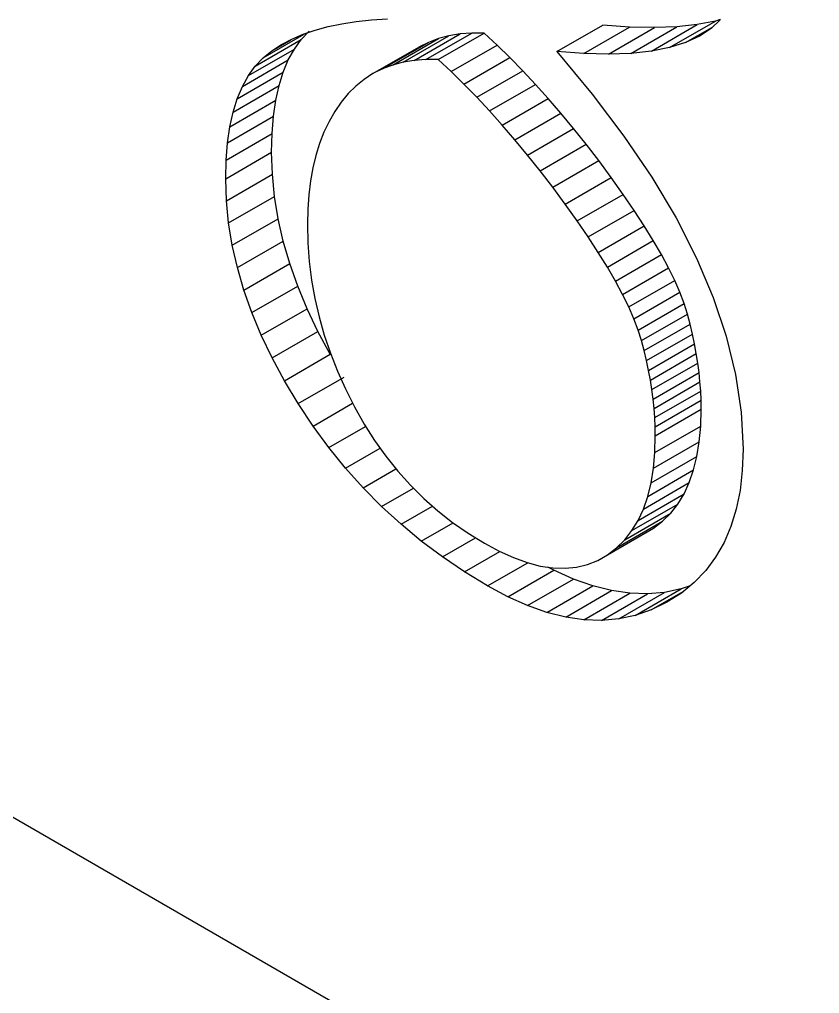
# Model space of a CAD drawing. Header units: millimetres. Extents: x 98 to 524, y -2487 to -1043.
# Drawn here: x 263.491 to 264.722, y -1257.091 to -1255.592 of the extents above; entities that cross this region are included whole.
import ezdxf

# ---------------------------------------------------------------- set-up
doc = ezdxf.new("R2010")
doc.units = ezdxf.units.MM
doc.layers.get('0').update_dxf_attribs({"lineweight": 18})

msp = doc.modelspace()

# ---------------------------------------------------------------- linework, layer by layer
at = {"color": 7, "lineweight": -3, "ltscale": 0.000512597}
msp.add_line((263.9461, -1255.6081), (263.9659, -1255.6026), dxfattribs=at)
at = {"color": 7, "lineweight": -3, "ltscale": 0.000536512}
msp.add_line((263.9659, -1255.6026), (263.9868, -1255.5982), dxfattribs=at)
at = {"color": 7, "lineweight": -3, "ltscale": 0.000562448}
msp.add_line((263.9868, -1255.5982), (264.0091, -1255.5947), dxfattribs=at)
at = {"color": 7, "lineweight": -3, "ltscale": 0.000589946}
msp.add_line((264.0091, -1255.5947), (264.0325, -1255.5923), dxfattribs=at)
at = {"color": 7, "lineweight": -3, "ltscale": 0.000618684}
msp.add_line((264.0325, -1255.5923), (264.0573, -1255.5908), dxfattribs=at)
at = {"color": 7, "lineweight": -3, "ltscale": 0.002041}
for p, q in [((264.3178, -1255.6409), (264.3886, -1255.6001)), ((264.3593, -1255.644), (264.43, -1255.6032)), ((264.3974, -1255.6449), (264.4681, -1255.6041)), ((264.4321, -1255.6437), (264.5028, -1255.6028)), ((264.4635, -1255.6403), (264.5342, -1255.5995)), ((264.4915, -1255.6348), (264.5622, -1255.594)), ((264.0811, -1255.6574), (264.1518, -1255.6166)), ((264.0983, -1255.6546), (264.169, -1255.6137)), ((264.1163, -1255.6532), (264.1871, -1255.6124)), ((264.1353, -1255.6533), (264.206, -1255.6124)), ((263.8537, -1255.6632), (263.9244, -1255.6224)), ((264.0349, -1255.6749), (264.1056, -1255.6341)), ((264.0494, -1255.6676), (264.1201, -1255.6268)), ((264.0648, -1255.6618), (264.1355, -1255.621)), ((264.1552, -1255.6717), (264.2259, -1255.6309)), ((263.8431, -1255.678), (263.9138, -1255.6372)), ((263.8338, -1255.6948), (263.9045, -1255.6539)), ((264.175, -1255.6911), (264.2457, -1255.6502)), ((263.826, -1255.7135), (263.8967, -1255.6727)), ((263.8196, -1255.7342), (263.8903, -1255.6933)), ((264.2144, -1255.7322), (264.2851, -1255.6914)), ((263.8146, -1255.7568), (263.8853, -1255.716)), ((264.234, -1255.754), (264.3047, -1255.7132)), ((264.2535, -1255.7767), (264.3242, -1255.7358)), ((263.8111, -1255.7815), (263.8818, -1255.7406)), ((263.8089, -1255.8081), (263.8796, -1255.7672)), ((264.273, -1255.8002), (264.3437, -1255.7593)), ((264.2923, -1255.8245), (264.3631, -1255.7837)), ((263.8082, -1255.8366), (263.8789, -1255.7958)), ((264.3116, -1255.8497), (264.3824, -1255.8088)), ((263.8093, -1255.8707), (263.88, -1255.8298)), ((264.3309, -1255.8756), (264.4016, -1255.8348)), ((263.8127, -1255.9048), (263.8834, -1255.864)), ((264.3493, -1255.9015), (264.42, -1255.8607)), ((264.3663, -1255.9263), (264.437, -1255.8855)), ((263.8182, -1255.9391), (263.8889, -1255.8983)), ((264.3818, -1255.95), (264.4525, -1255.9092)), ((263.8261, -1255.9735), (263.8968, -1255.9327)), ((264.3957, -1255.9726), (264.4664, -1255.9318)), ((264.4082, -1255.9942), (264.4789, -1255.9534)), ((263.8361, -1256.0081), (263.9068, -1255.9672)), ((264.4192, -1256.0147), (264.4899, -1255.9738)), ((264.4287, -1256.034), (264.4994, -1255.9932)), ((263.8483, -1256.0427), (263.919, -1256.0019)), ((264.4367, -1256.0524), (264.5074, -1256.0115)), ((263.8628, -1256.0776), (263.9335, -1256.0367)), ((264.4432, -1256.0696), (264.5139, -1256.0288)), ((264.4482, -1256.0857), (264.5189, -1256.0449)), ((264.4523, -1256.1012), (264.523, -1256.0604)), ((263.8795, -1256.1125), (263.9502, -1256.0717)), ((264.4559, -1256.1165), (264.5266, -1256.0757)), ((264.4591, -1256.1317), (264.5298, -1256.0908)), ((263.8985, -1256.1476), (263.9692, -1256.1068)), ((264.4619, -1256.1466), (264.5326, -1256.1058)), ((264.4642, -1256.1613), (264.5349, -1256.1205)), ((263.9196, -1256.1829), (263.9903, -1256.1421)), ((264.4661, -1256.1759), (264.5368, -1256.135)), ((264.4676, -1256.1902), (264.5383, -1256.1494)), ((264.4687, -1256.2044), (264.5394, -1256.1636)), ((264.4695, -1256.2322), (264.5403, -1256.1913)), ((264.4688, -1256.2581), (264.5395, -1256.2173)), ((264.4666, -1256.2824), (264.5373, -1256.2416)), ((264.4629, -1256.305), (264.5336, -1256.2641)), ((264.4578, -1256.3259), (264.5285, -1256.285)), ((264.4512, -1256.3451), (264.5219, -1256.3042)), ((264.4431, -1256.3625), (264.5138, -1256.3217)), ((264.4335, -1256.3783), (264.5043, -1256.3375)), ((264.4225, -1256.3924), (264.4932, -1256.3516)), ((264.41, -1256.4048), (264.4807, -1256.364)), ((264.3961, -1256.4155), (264.4668, -1256.3747)), ((264.2425, -1256.4802), (264.3132, -1256.4394)), ((264.273, -1256.4938), (264.3438, -1256.453)), ((264.3027, -1256.5042), (264.3734, -1256.4634)), ((264.3316, -1256.5115), (264.4023, -1256.4707)), ((264.4132, -1256.5143), (264.4839, -1256.4735)), ((264.4387, -1256.509), (264.5094, -1256.4681)), ((264.3596, -1256.5156), (264.4303, -1256.4748)), ((264.3868, -1256.5165), (264.4575, -1256.4757))]:
    msp.add_line(p, q, dxfattribs=at)
at = {"color": 7, "lineweight": -3, "ltscale": 0.001039}
for p, q in [((264.43, -1255.6032), (264.3886, -1255.6001)), ((264.3593, -1255.644), (264.3178, -1255.6409))]:
    msp.add_line(p, q, dxfattribs=at)
at = {"color": 7, "lineweight": -3, "ltscale": 0.000952805}
msp.add_line((264.4681, -1255.6041), (264.43, -1255.6032), dxfattribs=at)
at = {"color": 7, "lineweight": -3, "ltscale": 0.000868394}
for p, q in [((264.5028, -1255.6028), (264.4681, -1255.6041)), ((264.4321, -1255.6437), (264.3974, -1255.6449))]:
    msp.add_line(p, q, dxfattribs=at)
at = {"color": 7, "lineweight": -3, "ltscale": 0.00078882}
msp.add_line((264.5342, -1255.5995), (264.5028, -1255.6028), dxfattribs=at)
at = {"color": 7, "lineweight": -3, "ltscale": 0.0012}
msp.add_line((264.5161, -1255.6271), (264.5577, -1255.6032), dxfattribs=at)
at = {"color": 7, "lineweight": -3, "ltscale": 0.000712966}
msp.add_line((264.5622, -1255.594), (264.5342, -1255.5995), dxfattribs=at)
at = {"color": 7, "lineweight": -3, "ltscale": 0.000505301}
msp.add_line((264.5698, -1255.5914), (264.5553, -1255.6055), dxfattribs=at)
at = {"color": 7, "lineweight": -3, "ltscale": 0.000192566}
msp.add_line((264.5695, -1255.5917), (264.5622, -1255.594), dxfattribs=at)
at = {"color": 7, "lineweight": -3, "ltscale": 0.001823}
msp.add_line((263.8658, -1255.6504), (263.929, -1255.614), dxfattribs=at)
at = {"color": 7, "lineweight": -3, "ltscale": 0.00047034}
msp.add_line((263.9102, -1255.6218), (263.9275, -1255.6144), dxfattribs=at)
at = {"color": 7, "lineweight": -3, "ltscale": 0.000440128}
msp.add_line((263.9244, -1255.6224), (263.9365, -1255.6096), dxfattribs=at)
at = {"color": 7, "lineweight": -3, "ltscale": 0.000490272}
msp.add_line((263.9275, -1255.6144), (263.9461, -1255.6081), dxfattribs=at)
at = {"color": 7, "lineweight": -3, "ltscale": 0.000421298}
for p, q in [((264.1518, -1255.6166), (264.1355, -1255.621)), ((264.0811, -1255.6574), (264.0648, -1255.6618))]:
    msp.add_line(p, q, dxfattribs=at)
at = {"color": 7, "lineweight": -3, "ltscale": 0.000435544}
msp.add_line((264.169, -1255.6137), (264.1518, -1255.6166), dxfattribs=at)
at = {"color": 7, "lineweight": -3, "ltscale": 0.000453753}
msp.add_line((264.1871, -1255.6124), (264.169, -1255.6137), dxfattribs=at)
at = {"color": 7, "lineweight": -3, "ltscale": 0.000474552}
msp.add_line((264.206, -1255.6124), (264.1871, -1255.6124), dxfattribs=at)
at = {"color": 7, "lineweight": -3, "ltscale": 0.00067856}
msp.add_line((264.2259, -1255.6309), (264.206, -1255.6124), dxfattribs=at)
at = {"color": 7, "lineweight": -3, "ltscale": 0.000585135}
msp.add_line((264.5374, -1255.6174), (264.5161, -1255.6271), dxfattribs=at)
at = {"color": 7, "lineweight": -3, "ltscale": 0.000537044}
msp.add_line((264.5553, -1255.6055), (264.5374, -1255.6174), dxfattribs=at)
at = {"color": 7, "lineweight": -3, "ltscale": 0.000836925}
msp.add_line((263.8793, -1255.6396), (263.9083, -1255.6228), dxfattribs=at)
at = {"color": 7, "lineweight": -3, "ltscale": 0.000438367}
msp.add_line((263.8793, -1255.6396), (263.8942, -1255.6302), dxfattribs=at)
at = {"color": 7, "lineweight": -3, "ltscale": 0.00045318}
msp.add_line((263.8942, -1255.6302), (263.9102, -1255.6218), dxfattribs=at)
at = {"color": 7, "lineweight": -3, "ltscale": 0.000455782}
for p, q in [((263.9138, -1255.6372), (263.9244, -1255.6224)), ((263.8431, -1255.678), (263.8537, -1255.6632))]:
    msp.add_line(p, q, dxfattribs=at)
at = {"color": 7, "lineweight": -3, "ltscale": 0.000405856}
for p, q in [((264.1201, -1255.6268), (264.1056, -1255.6341)), ((264.0494, -1255.6676), (264.0349, -1255.6749))]:
    msp.add_line(p, q, dxfattribs=at)
at = {"color": 7, "lineweight": -3, "ltscale": 0.000411207}
msp.add_line((264.1355, -1255.621), (264.1201, -1255.6268), dxfattribs=at)
at = {"color": 7, "lineweight": -3, "ltscale": 0.000691667}
for p, q in [((264.2457, -1255.6502), (264.2259, -1255.6309)), ((264.175, -1255.6911), (264.1552, -1255.6717))]:
    msp.add_line(p, q, dxfattribs=at)
at = {"color": 7, "lineweight": -3, "ltscale": 0.000644672}
msp.add_line((264.5161, -1255.6271), (264.4915, -1255.6348), dxfattribs=at)
at = {"color": 7, "lineweight": -3, "ltscale": 0.000433114}
msp.add_line((263.8658, -1255.6504), (263.8793, -1255.6396), dxfattribs=at)
at = {"color": 7, "lineweight": -3, "ltscale": 0.000478412}
msp.add_line((263.9045, -1255.6539), (263.9138, -1255.6372), dxfattribs=at)
at = {"color": 7, "lineweight": -3, "ltscale": 0.00213}
msp.add_line((264.3178, -1255.6409), (264.3723, -1255.7064), dxfattribs=at)
at = {"color": 7, "lineweight": -3, "ltscale": 0.000952796}
msp.add_line((264.3974, -1255.6449), (264.3593, -1255.644), dxfattribs=at)
at = {"color": 7, "lineweight": -3, "ltscale": 0.000788779}
msp.add_line((264.4635, -1255.6403), (264.4321, -1255.6437), dxfattribs=at)
at = {"color": 7, "lineweight": -3, "ltscale": 0.00071304}
msp.add_line((264.4915, -1255.6348), (264.4635, -1255.6403), dxfattribs=at)
at = {"color": 7, "lineweight": -3, "ltscale": 0.000440406}
msp.add_line((263.8537, -1255.6632), (263.8658, -1255.6504), dxfattribs=at)
at = {"color": 7, "lineweight": -3, "ltscale": 0.000507179}
for p, q in [((263.8967, -1255.6727), (263.9045, -1255.6539)), ((263.826, -1255.7135), (263.8338, -1255.6948))]:
    msp.add_line(p, q, dxfattribs=at)
at = {"color": 7, "lineweight": -3, "ltscale": 0.000411343}
msp.add_line((264.0648, -1255.6618), (264.0494, -1255.6676), dxfattribs=at)
at = {"color": 7, "lineweight": -3, "ltscale": 0.000435481}
msp.add_line((264.0983, -1255.6546), (264.0811, -1255.6574), dxfattribs=at)
at = {"color": 7, "lineweight": -3, "ltscale": 0.000453402}
msp.add_line((264.1163, -1255.6532), (264.0983, -1255.6546), dxfattribs=at)
at = {"color": 7, "lineweight": -3, "ltscale": 0.000474935}
msp.add_line((264.1353, -1255.6533), (264.1163, -1255.6532), dxfattribs=at)
at = {"color": 7, "lineweight": -3, "ltscale": 0.000678301}
msp.add_line((264.1552, -1255.6717), (264.1353, -1255.6533), dxfattribs=at)
at = {"color": 7, "lineweight": -3, "ltscale": 0.000705135}
msp.add_line((264.2655, -1255.6704), (264.2457, -1255.6502), dxfattribs=at)
at = {"color": 7, "lineweight": -3, "ltscale": 0.000478078}
msp.add_line((263.8338, -1255.6948), (263.8431, -1255.678), dxfattribs=at)
at = {"color": 7, "lineweight": -3, "ltscale": 0.000541517}
for p, q in [((263.8903, -1255.6933), (263.8967, -1255.6727)), ((263.8196, -1255.7342), (263.826, -1255.7135))]:
    msp.add_line(p, q, dxfattribs=at)
at = {"color": 7, "lineweight": -3, "ltscale": 0.0004042}
msp.add_line((264.0349, -1255.6749), (264.0213, -1255.6837), dxfattribs=at)
at = {"color": 7, "lineweight": -3, "ltscale": 0.002042}
for p, q in [((264.1947, -1255.7112), (264.2655, -1255.6704)), ((264.4693, -1256.2184), (264.5401, -1256.1775))]:
    msp.add_line(p, q, dxfattribs=at)
at = {"color": 7, "lineweight": -3, "ltscale": 0.000718979}
msp.add_line((264.2851, -1255.6914), (264.2655, -1255.6704), dxfattribs=at)
at = {"color": 7, "lineweight": -3, "ltscale": 0.000579972}
msp.add_line((263.8853, -1255.716), (263.8903, -1255.6933), dxfattribs=at)
at = {"color": 7, "lineweight": -3, "ltscale": 0.000415939}
msp.add_line((264.0087, -1255.694), (263.9969, -1255.7057), dxfattribs=at)
at = {"color": 7, "lineweight": -3, "ltscale": 0.000407921}
msp.add_line((264.0213, -1255.6837), (264.0087, -1255.694), dxfattribs=at)
at = {"color": 7, "lineweight": -3, "ltscale": 0.00070514}
msp.add_line((264.1947, -1255.7112), (264.175, -1255.6911), dxfattribs=at)
at = {"color": 7, "lineweight": -3, "ltscale": 0.000733132}
for p, q in [((264.3047, -1255.7132), (264.2851, -1255.6914)), ((264.234, -1255.754), (264.2144, -1255.7322))]:
    msp.add_line(p, q, dxfattribs=at)
at = {"color": 7, "lineweight": -3, "ltscale": 0.000427914}
msp.add_line((263.9969, -1255.7057), (263.986, -1255.719), dxfattribs=at)
at = {"color": 7, "lineweight": -3, "ltscale": 0.002022}
msp.add_line((264.3723, -1255.7064), (264.4211, -1255.771), dxfattribs=at)
at = {"color": 7, "lineweight": -3, "ltscale": 0.000622075}
for p, q in [((263.8818, -1255.7406), (263.8853, -1255.716)), ((263.8111, -1255.7815), (263.8146, -1255.7568))]:
    msp.add_line(p, q, dxfattribs=at)
at = {"color": 7, "lineweight": -3, "ltscale": 0.00043763}
msp.add_line((263.986, -1255.719), (263.9761, -1255.7334), dxfattribs=at)
at = {"color": 7, "lineweight": -3, "ltscale": 0.000718961}
msp.add_line((264.2144, -1255.7322), (264.1947, -1255.7112), dxfattribs=at)
at = {"color": 7, "lineweight": -3, "ltscale": 0.00074734}
msp.add_line((264.3242, -1255.7358), (264.3047, -1255.7132), dxfattribs=at)
at = {"color": 7, "lineweight": -3, "ltscale": 0.000580345}
msp.add_line((263.8146, -1255.7568), (263.8196, -1255.7342), dxfattribs=at)
at = {"color": 7, "lineweight": -3, "ltscale": 0.000444153}
msp.add_line((263.9761, -1255.7334), (263.9672, -1255.7488), dxfattribs=at)
at = {"color": 7, "lineweight": -3, "ltscale": 0.000762675}
for p, q in [((264.3437, -1255.7593), (264.3242, -1255.7358)), ((264.273, -1255.8002), (264.2535, -1255.7767))]:
    msp.add_line(p, q, dxfattribs=at)
at = {"color": 7, "lineweight": -3, "ltscale": 0.000667423}
for p, q in [((263.8796, -1255.7672), (263.8818, -1255.7406)), ((263.8089, -1255.8081), (263.8111, -1255.7815))]:
    msp.add_line(p, q, dxfattribs=at)
at = {"color": 7, "lineweight": -3, "ltscale": 0.000453348}
msp.add_line((263.9672, -1255.7488), (263.9594, -1255.7651), dxfattribs=at)
at = {"color": 7, "lineweight": -3, "ltscale": 0.000747629}
msp.add_line((264.2535, -1255.7767), (264.234, -1255.754), dxfattribs=at)
at = {"color": 7, "lineweight": -3, "ltscale": 0.000714336}
for p, q in [((263.8789, -1255.7958), (263.8796, -1255.7672)), ((263.8082, -1255.8366), (263.8089, -1255.8081))]:
    msp.add_line(p, q, dxfattribs=at)
at = {"color": 7, "lineweight": -3, "ltscale": 0.000464562}
msp.add_line((263.9594, -1255.7651), (263.9526, -1255.7824), dxfattribs=at)
at = {"color": 7, "lineweight": -3, "ltscale": 0.000777463}
for p, q in [((264.3631, -1255.7837), (264.3437, -1255.7593)), ((264.2923, -1255.8245), (264.273, -1255.8002))]:
    msp.add_line(p, q, dxfattribs=at)
at = {"color": 7, "lineweight": -3, "ltscale": 0.000478981}
msp.add_line((263.9526, -1255.7824), (263.9469, -1255.8007), dxfattribs=at)
at = {"color": 7, "lineweight": -3, "ltscale": 0.000792817}
for p, q in [((264.3824, -1255.8088), (264.3631, -1255.7837)), ((264.3116, -1255.8497), (264.2923, -1255.8245))]:
    msp.add_line(p, q, dxfattribs=at)
at = {"color": 7, "lineweight": -3, "ltscale": 0.001919}
msp.add_line((264.4211, -1255.771), (264.4641, -1255.8345), dxfattribs=at)
at = {"color": 7, "lineweight": -3, "ltscale": 0.000850752}
for p, q in [((263.88, -1255.8298), (263.8789, -1255.7958)), ((263.8093, -1255.8707), (263.8082, -1255.8366))]:
    msp.add_line(p, q, dxfattribs=at)
at = {"color": 7, "lineweight": -3, "ltscale": 0.000494804}
msp.add_line((263.9469, -1255.8007), (263.9422, -1255.82), dxfattribs=at)
at = {"color": 7, "lineweight": -3, "ltscale": 0.000808656}
msp.add_line((264.4016, -1255.8348), (264.3824, -1255.8088), dxfattribs=at)
at = {"color": 7, "lineweight": -3, "ltscale": 0.000512853}
msp.add_line((263.9422, -1255.82), (263.9385, -1255.8401), dxfattribs=at)
at = {"color": 7, "lineweight": -3, "ltscale": 0.000857807}
msp.add_line((263.8834, -1255.864), (263.88, -1255.8298), dxfattribs=at)
at = {"color": 7, "lineweight": -3, "ltscale": 0.000532347}
msp.add_line((263.9385, -1255.8401), (263.9359, -1255.8613), dxfattribs=at)
at = {"color": 7, "lineweight": -3, "ltscale": 0.000794218}
msp.add_line((264.42, -1255.8607), (264.4016, -1255.8348), dxfattribs=at)
at = {"color": 7, "lineweight": -3, "ltscale": 0.001822}
msp.add_line((264.4641, -1255.8345), (264.5014, -1255.8971), dxfattribs=at)
at = {"color": 7, "lineweight": -3, "ltscale": 0.00080835}
msp.add_line((264.3309, -1255.8756), (264.3116, -1255.8497), dxfattribs=at)
at = {"color": 7, "lineweight": -3, "ltscale": 0.000857427}
msp.add_line((263.8127, -1255.9048), (263.8093, -1255.8707), dxfattribs=at)
at = {"color": 7, "lineweight": -3, "ltscale": 0.000868398}
for p, q in [((263.8889, -1255.8983), (263.8834, -1255.864)), ((263.8182, -1255.9391), (263.8127, -1255.9048))]:
    msp.add_line(p, q, dxfattribs=at)
at = {"color": 7, "lineweight": -3, "ltscale": 0.000554117}
msp.add_line((263.9359, -1255.8613), (263.9344, -1255.8834), dxfattribs=at)
at = {"color": 7, "lineweight": -3, "ltscale": 0.000750919}
msp.add_line((264.437, -1255.8855), (264.42, -1255.8607), dxfattribs=at)
at = {"color": 7, "lineweight": -3, "ltscale": 0.000576547}
msp.add_line((263.9344, -1255.8834), (263.9339, -1255.9064), dxfattribs=at)
at = {"color": 7, "lineweight": -3, "ltscale": 0.000794529}
msp.add_line((264.3493, -1255.9015), (264.3309, -1255.8756), dxfattribs=at)
at = {"color": 7, "lineweight": -3, "ltscale": 0.000707841}
for p, q in [((264.4525, -1255.9092), (264.437, -1255.8855)), ((264.3818, -1255.95), (264.3663, -1255.9263))]:
    msp.add_line(p, q, dxfattribs=at)
at = {"color": 7, "lineweight": -3, "ltscale": 0.000882109}
msp.add_line((263.8968, -1255.9327), (263.8889, -1255.8983), dxfattribs=at)
at = {"color": 7, "lineweight": -3, "ltscale": 0.000750604}
msp.add_line((264.3663, -1255.9263), (264.3493, -1255.9015), dxfattribs=at)
at = {"color": 7, "lineweight": -3, "ltscale": 0.001731}
msp.add_line((264.5014, -1255.8971), (264.5329, -1255.9588), dxfattribs=at)
at = {"color": 7, "lineweight": -3, "ltscale": 0.000723489}
msp.add_line((263.9339, -1255.9064), (263.9346, -1255.9354), dxfattribs=at)
at = {"color": 7, "lineweight": -3, "ltscale": 0.000664934}
for p, q in [((264.4664, -1255.9318), (264.4525, -1255.9092)), ((264.3957, -1255.9726), (264.3818, -1255.95))]:
    msp.add_line(p, q, dxfattribs=at)
at = {"color": 7, "lineweight": -3, "ltscale": 0.000899644}
for p, q in [((263.9068, -1255.9672), (263.8968, -1255.9327)), ((263.8361, -1256.0081), (263.8261, -1255.9735))]:
    msp.add_line(p, q, dxfattribs=at)
at = {"color": 7, "lineweight": -3, "ltscale": 0.000622494}
for p, q in [((264.4789, -1255.9534), (264.4664, -1255.9318)), ((264.4082, -1255.9942), (264.3957, -1255.9726))]:
    msp.add_line(p, q, dxfattribs=at)
at = {"color": 7, "lineweight": -3, "ltscale": 0.000882481}
msp.add_line((263.8261, -1255.9735), (263.8182, -1255.9391), dxfattribs=at)
at = {"color": 7, "lineweight": -3, "ltscale": 0.000720347}
msp.add_line((263.9346, -1255.9354), (263.9367, -1255.9641), dxfattribs=at)
at = {"color": 7, "lineweight": -3, "ltscale": 0.00072019}
msp.add_line((263.9367, -1255.9641), (263.9404, -1255.9927), dxfattribs=at)
at = {"color": 7, "lineweight": -3, "ltscale": 0.000580622}
for p, q in [((264.4899, -1255.9738), (264.4789, -1255.9534)), ((264.4192, -1256.0147), (264.4082, -1255.9942))]:
    msp.add_line(p, q, dxfattribs=at)
at = {"color": 7, "lineweight": -3, "ltscale": 0.001649}
msp.add_line((264.5329, -1255.9588), (264.5588, -1256.0195), dxfattribs=at)
at = {"color": 7, "lineweight": -3, "ltscale": 0.000919958}
msp.add_line((263.919, -1256.0019), (263.9068, -1255.9672), dxfattribs=at)
at = {"color": 7, "lineweight": -3, "ltscale": 0.000539793}
for p, q in [((264.4994, -1255.9932), (264.4899, -1255.9738)), ((264.4287, -1256.034), (264.4192, -1256.0147))]:
    msp.add_line(p, q, dxfattribs=at)
at = {"color": 7, "lineweight": -3, "ltscale": 0.000720681}
msp.add_line((263.9404, -1255.9927), (263.9454, -1256.0211), dxfattribs=at)
at = {"color": 7, "lineweight": -3, "ltscale": 0.000499154}
msp.add_line((264.5074, -1256.0115), (264.4994, -1255.9932), dxfattribs=at)
at = {"color": 7, "lineweight": -3, "ltscale": 0.000919598}
msp.add_line((263.8483, -1256.0427), (263.8361, -1256.0081), dxfattribs=at)
at = {"color": 7, "lineweight": -3, "ltscale": 0.000942788}
msp.add_line((263.9335, -1256.0367), (263.919, -1256.0019), dxfattribs=at)
at = {"color": 7, "lineweight": -3, "ltscale": 0.000723901}
msp.add_line((263.9454, -1256.0211), (263.9519, -1256.0493), dxfattribs=at)
at = {"color": 7, "lineweight": -3, "ltscale": 0.000460453}
msp.add_line((264.5139, -1256.0288), (264.5074, -1256.0115), dxfattribs=at)
at = {"color": 7, "lineweight": -3, "ltscale": 0.001576}
msp.add_line((264.5588, -1256.0195), (264.5788, -1256.0792), dxfattribs=at)
at = {"color": 7, "lineweight": -3, "ltscale": 0.000968985}
msp.add_line((263.9502, -1256.0717), (263.9335, -1256.0367), dxfattribs=at)
at = {"color": 7, "lineweight": -3, "ltscale": 0.000499503}
msp.add_line((264.4367, -1256.0524), (264.4287, -1256.034), dxfattribs=at)
at = {"color": 7, "lineweight": -3, "ltscale": 0.000422545}
msp.add_line((264.5189, -1256.0449), (264.5139, -1256.0288), dxfattribs=at)
at = {"color": 7, "lineweight": -3, "ltscale": 0.00094314}
msp.add_line((263.8628, -1256.0776), (263.8483, -1256.0427), dxfattribs=at)
at = {"color": 7, "lineweight": -3, "ltscale": 0.000728398}
msp.add_line((263.9519, -1256.0493), (263.9599, -1256.0773), dxfattribs=at)
at = {"color": 7, "lineweight": -3, "ltscale": 0.000459961}
msp.add_line((264.4432, -1256.0696), (264.4367, -1256.0524), dxfattribs=at)
at = {"color": 7, "lineweight": -3, "ltscale": 0.000400636}
msp.add_line((264.523, -1256.0604), (264.5189, -1256.0449), dxfattribs=at)
at = {"color": 7, "lineweight": -3, "ltscale": 0.000393609}
msp.add_line((264.5266, -1256.0757), (264.523, -1256.0604), dxfattribs=at)
at = {"color": 7, "lineweight": -3, "ltscale": 0.000968641}
msp.add_line((263.8795, -1256.1125), (263.8628, -1256.0776), dxfattribs=at)
at = {"color": 7, "lineweight": -3, "ltscale": 0.000996949}
msp.add_line((263.9692, -1256.1068), (263.9502, -1256.0717), dxfattribs=at)
at = {"color": 7, "lineweight": -3, "ltscale": 0.000735132}
msp.add_line((263.9599, -1256.0773), (263.9693, -1256.1052), dxfattribs=at)
at = {"color": 7, "lineweight": -3, "ltscale": 0.000422658}
msp.add_line((264.4482, -1256.0857), (264.4432, -1256.0696), dxfattribs=at)
at = {"color": 7, "lineweight": -3, "ltscale": 0.000385979}
msp.add_line((264.5298, -1256.0908), (264.5266, -1256.0757), dxfattribs=at)
at = {"color": 7, "lineweight": -3, "ltscale": 0.001513}
msp.add_line((264.5788, -1256.0792), (264.5932, -1256.138), dxfattribs=at)
at = {"color": 7, "lineweight": -3, "ltscale": 0.000401005}
msp.add_line((264.4523, -1256.1012), (264.4482, -1256.0857), dxfattribs=at)
at = {"color": 7, "lineweight": -3, "ltscale": 0.000379857}
msp.add_line((264.5326, -1256.1058), (264.5298, -1256.0908), dxfattribs=at)
at = {"color": 7, "lineweight": -3, "ltscale": 0.000997285}
msp.add_line((263.8985, -1256.1476), (263.8795, -1256.1125), dxfattribs=at)
at = {"color": 7, "lineweight": -3, "ltscale": 0.000743241}
msp.add_line((263.9693, -1256.1052), (263.9801, -1256.1328), dxfattribs=at)
at = {"color": 7, "lineweight": -3, "ltscale": 0.00039315}
msp.add_line((264.4559, -1256.1165), (264.4523, -1256.1012), dxfattribs=at)
at = {"color": 7, "lineweight": -3, "ltscale": 0.000373153}
for p, q in [((264.5349, -1256.1205), (264.5326, -1256.1058)), ((264.4642, -1256.1613), (264.4619, -1256.1466))]:
    msp.add_line(p, q, dxfattribs=at)
at = {"color": 7, "lineweight": -3, "ltscale": 0.000386431}
msp.add_line((264.4591, -1256.1317), (264.4559, -1256.1165), dxfattribs=at)
at = {"color": 7, "lineweight": -3, "ltscale": 0.000366655}
msp.add_line((264.5368, -1256.135), (264.5349, -1256.1205), dxfattribs=at)
at = {"color": 7, "lineweight": -3, "ltscale": 0.000752881}
msp.add_line((263.9801, -1256.1328), (263.9924, -1256.1603), dxfattribs=at)
at = {"color": 7, "lineweight": -3, "ltscale": 0.000379482}
msp.add_line((264.4619, -1256.1466), (264.4591, -1256.1317), dxfattribs=at)
at = {"color": 7, "lineweight": -3, "ltscale": 0.000360904}
msp.add_line((264.5383, -1256.1494), (264.5368, -1256.135), dxfattribs=at)
at = {"color": 7, "lineweight": -3, "ltscale": 0.001461}
msp.add_line((264.5932, -1256.138), (264.6018, -1256.1958), dxfattribs=at)
at = {"color": 7, "lineweight": -3, "ltscale": 0.001028}
for p, q in [((263.9196, -1256.1829), (263.8985, -1256.1476)), ((263.9669, -1256.2506), (263.9426, -1256.2175))]:
    msp.add_line(p, q, dxfattribs=at)
at = {"color": 7, "lineweight": -3, "ltscale": 0.00035501}
msp.add_line((264.5394, -1256.1636), (264.5383, -1256.1494), dxfattribs=at)
at = {"color": 7, "lineweight": -3, "ltscale": 0.000764795}
msp.add_line((263.9924, -1256.1603), (264.0062, -1256.1877), dxfattribs=at)
at = {"color": 7, "lineweight": -3, "ltscale": 0.000367033}
msp.add_line((264.4661, -1256.1759), (264.4642, -1256.1613), dxfattribs=at)
at = {"color": 7, "lineweight": -3, "ltscale": 0.000349811}
msp.add_line((264.5401, -1256.1775), (264.5394, -1256.1636), dxfattribs=at)
at = {"color": 7, "lineweight": -3, "ltscale": 0.001038}
msp.add_line((263.9426, -1256.2175), (263.9196, -1256.1829), dxfattribs=at)
at = {"color": 7, "lineweight": -3, "ltscale": 0.001757}
msp.add_line((263.9426, -1256.2175), (264.0034, -1256.1823), dxfattribs=at)
at = {"color": 7, "lineweight": -3, "ltscale": 0.000763873}
msp.add_line((264.0062, -1256.1877), (264.0212, -1256.2143), dxfattribs=at)
at = {"color": 7, "lineweight": -3, "ltscale": 0.000360525}
msp.add_line((264.4676, -1256.1902), (264.4661, -1256.1759), dxfattribs=at)
at = {"color": 7, "lineweight": -3, "ltscale": 0.000344503}
msp.add_line((264.5403, -1256.1913), (264.5401, -1256.1775), dxfattribs=at)
at = {"color": 7, "lineweight": -3, "ltscale": 0.00035539}
msp.add_line((264.4687, -1256.2044), (264.4676, -1256.1902), dxfattribs=at)
at = {"color": 7, "lineweight": -3, "ltscale": 0.00064952}
for p, q in [((264.5395, -1256.2173), (264.5403, -1256.1913)), ((264.4688, -1256.2581), (264.4695, -1256.2322))]:
    msp.add_line(p, q, dxfattribs=at)
at = {"color": 7, "lineweight": -3, "ltscale": 0.001424}
msp.add_line((264.6018, -1256.1958), (264.6047, -1256.2527), dxfattribs=at)
at = {"color": 7, "lineweight": -3, "ltscale": 0.001632}
msp.add_line((263.9669, -1256.2506), (264.0235, -1256.2179), dxfattribs=at)
at = {"color": 7, "lineweight": -3, "ltscale": 0.000751359}
msp.add_line((264.0212, -1256.2143), (264.0373, -1256.2396), dxfattribs=at)
at = {"color": 7, "lineweight": -3, "ltscale": 0.000349793}
msp.add_line((264.4693, -1256.2184), (264.4687, -1256.2044), dxfattribs=at)
at = {"color": 7, "lineweight": -3, "ltscale": 0.000344509}
msp.add_line((264.4695, -1256.2322), (264.4693, -1256.2184), dxfattribs=at)
at = {"color": 7, "lineweight": -3, "ltscale": 0.000609779}
msp.add_line((264.5373, -1256.2416), (264.5395, -1256.2173), dxfattribs=at)
at = {"color": 7, "lineweight": -3, "ltscale": 0.000741315}
msp.add_line((264.0373, -1256.2396), (264.0545, -1256.2638), dxfattribs=at)
at = {"color": 7, "lineweight": -3, "ltscale": 0.000571635}
msp.add_line((264.5336, -1256.2641), (264.5373, -1256.2416), dxfattribs=at)
at = {"color": 7, "lineweight": -3, "ltscale": 0.00102}
msp.add_line((263.9927, -1256.2823), (263.9669, -1256.2506), dxfattribs=at)
at = {"color": 7, "lineweight": -3, "ltscale": 0.001535}
msp.add_line((263.9927, -1256.2823), (264.0458, -1256.2516), dxfattribs=at)
at = {"color": 7, "lineweight": -3, "ltscale": 0.000733197}
msp.add_line((264.0545, -1256.2638), (264.0729, -1256.2866), dxfattribs=at)
at = {"color": 7, "lineweight": -3, "ltscale": 0.000609399}
msp.add_line((264.4666, -1256.2824), (264.4688, -1256.2581), dxfattribs=at)
at = {"color": 7, "lineweight": -3, "ltscale": 0.000823354}
msp.add_line((264.6047, -1256.2527), (264.6035, -1256.2856), dxfattribs=at)
at = {"color": 7, "lineweight": -3, "ltscale": 0.000537822}
for p, q in [((264.5285, -1256.285), (264.5336, -1256.2641)), ((264.4578, -1256.3259), (264.4629, -1256.305))]:
    msp.add_line(p, q, dxfattribs=at)
at = {"color": 7, "lineweight": -3, "ltscale": 0.001015}
msp.add_line((264.0197, -1256.3125), (263.9927, -1256.2823), dxfattribs=at)
at = {"color": 7, "lineweight": -3, "ltscale": 0.001458}
msp.add_line((264.0197, -1256.3125), (264.0703, -1256.2834), dxfattribs=at)
at = {"color": 7, "lineweight": -3, "ltscale": 0.000727688}
msp.add_line((264.0729, -1256.2866), (264.0924, -1256.3083), dxfattribs=at)
at = {"color": 7, "lineweight": -3, "ltscale": 0.000572011}
msp.add_line((264.4629, -1256.305), (264.4666, -1256.2824), dxfattribs=at)
at = {"color": 7, "lineweight": -3, "ltscale": 0.000507644}
msp.add_line((264.5219, -1256.3042), (264.5285, -1256.285), dxfattribs=at)
at = {"color": 7, "lineweight": -3, "ltscale": 0.00077597}
msp.add_line((264.6035, -1256.2856), (264.6, -1256.3164), dxfattribs=at)
at = {"color": 7, "lineweight": -3, "ltscale": 0.000724531}
msp.add_line((264.0924, -1256.3083), (264.113, -1256.3287), dxfattribs=at)
at = {"color": 7, "lineweight": -3, "ltscale": 0.000481492}
for p, q in [((264.5138, -1256.3217), (264.5219, -1256.3042)), ((264.4431, -1256.3625), (264.4512, -1256.3451))]:
    msp.add_line(p, q, dxfattribs=at)
at = {"color": 7, "lineweight": -3, "ltscale": 0.001012}
for p, q in [((264.0482, -1256.3413), (264.0197, -1256.3125)), ((264.0781, -1256.3686), (264.0482, -1256.3413))]:
    msp.add_line(p, q, dxfattribs=at)
at = {"color": 7, "lineweight": -3, "ltscale": 0.001413}
msp.add_line((264.0482, -1256.3413), (264.0972, -1256.313), dxfattribs=at)
at = {"color": 7, "lineweight": -3, "ltscale": 0.000461421}
for p, q in [((264.5043, -1256.3375), (264.5138, -1256.3217)), ((264.4335, -1256.3783), (264.4431, -1256.3625))]:
    msp.add_line(p, q, dxfattribs=at)
at = {"color": 7, "lineweight": -3, "ltscale": 0.000734213}
msp.add_line((264.6, -1256.3164), (264.5941, -1256.3452), dxfattribs=at)
at = {"color": 7, "lineweight": -3, "ltscale": 0.000723245}
msp.add_line((264.113, -1256.3287), (264.1347, -1256.3478), dxfattribs=at)
at = {"color": 7, "lineweight": -3, "ltscale": 0.000507284}
msp.add_line((264.4512, -1256.3451), (264.4578, -1256.3259), dxfattribs=at)
at = {"color": 7, "lineweight": -3, "ltscale": 0.000447558}
for p, q in [((264.4932, -1256.3516), (264.5043, -1256.3375)), ((264.4225, -1256.3924), (264.4335, -1256.3783))]:
    msp.add_line(p, q, dxfattribs=at)
at = {"color": 7, "lineweight": -3, "ltscale": 0.001399}
msp.add_line((264.0781, -1256.3686), (264.1265, -1256.3406), dxfattribs=at)
at = {"color": 7, "lineweight": -3, "ltscale": 0.000724888}
msp.add_line((264.1347, -1256.3478), (264.1575, -1256.3657), dxfattribs=at)
at = {"color": 7, "lineweight": -3, "ltscale": 0.00043995}
for p, q in [((264.4807, -1256.364), (264.4932, -1256.3516)), ((264.41, -1256.4048), (264.4225, -1256.3924))]:
    msp.add_line(p, q, dxfattribs=at)
at = {"color": 7, "lineweight": -3, "ltscale": 0.000698407}
msp.add_line((264.5941, -1256.3452), (264.5859, -1256.3719), dxfattribs=at)
at = {"color": 7, "lineweight": -3, "ltscale": 0.001013}
msp.add_line((264.1093, -1256.3945), (264.0781, -1256.3686), dxfattribs=at)
at = {"color": 7, "lineweight": -3, "ltscale": 0.001414}
msp.add_line((264.1093, -1256.3945), (264.1582, -1256.3662), dxfattribs=at)
at = {"color": 7, "lineweight": -3, "ltscale": 0.00072847}
msp.add_line((264.1575, -1256.3657), (264.1814, -1256.3823), dxfattribs=at)
at = {"color": 7, "lineweight": -3, "ltscale": 0.000439635}
for p, q in [((264.4668, -1256.3747), (264.4807, -1256.364)), ((264.3961, -1256.4155), (264.41, -1256.4048))]:
    msp.add_line(p, q, dxfattribs=at)
at = {"color": 7, "lineweight": -3, "ltscale": 0.000735058}
msp.add_line((264.1814, -1256.3823), (264.2064, -1256.3977), dxfattribs=at)
at = {"color": 7, "lineweight": -3, "ltscale": 0.000670247}
msp.add_line((264.5859, -1256.3719), (264.5753, -1256.3965), dxfattribs=at)
at = {"color": 7, "lineweight": -3, "ltscale": 0.314351}
msp.add_line((273.6326, -1262.681), (262.7431, -1256.394), dxfattribs=at)
at = {"color": 7, "lineweight": -3, "ltscale": 0.001018}
msp.add_line((264.1419, -1256.4189), (264.1093, -1256.3945), dxfattribs=at)
at = {"color": 7, "lineweight": -3, "ltscale": 0.001474}
msp.add_line((264.1419, -1256.4189), (264.1929, -1256.3894), dxfattribs=at)
at = {"color": 7, "lineweight": -3, "ltscale": 0.000647357}
msp.add_line((264.2064, -1256.3977), (264.2292, -1256.41), dxfattribs=at)
at = {"color": 7, "lineweight": -3, "ltscale": 0.000649973}
msp.add_line((264.5753, -1256.3965), (264.5624, -1256.4191), dxfattribs=at)
at = {"color": 7, "lineweight": -3, "ltscale": 0.001572}
msp.add_line((264.1758, -1256.4419), (264.2303, -1256.4105), dxfattribs=at)
at = {"color": 7, "lineweight": -3, "ltscale": 0.000601991}
msp.add_line((264.2292, -1256.41), (264.2512, -1256.4199), dxfattribs=at)
at = {"color": 7, "lineweight": -3, "ltscale": 0.001026}
msp.add_line((264.1758, -1256.4419), (264.1419, -1256.4189), dxfattribs=at)
at = {"color": 7, "lineweight": -3, "ltscale": 0.001786}
msp.add_line((264.2112, -1256.4634), (264.2731, -1256.4277), dxfattribs=at)
at = {"color": 7, "lineweight": -3, "ltscale": 0.000560246}
msp.add_line((264.2512, -1256.4199), (264.2723, -1256.4275), dxfattribs=at)
at = {"color": 7, "lineweight": -3, "ltscale": 0.000523135}
msp.add_line((264.2723, -1256.4275), (264.2925, -1256.4328), dxfattribs=at)
at = {"color": 7, "lineweight": -3, "ltscale": 0.000429557}
msp.add_line((264.365, -1256.4306), (264.3809, -1256.4242), dxfattribs=at)
at = {"color": 7, "lineweight": -3, "ltscale": 0.000436249}
msp.add_line((264.3809, -1256.4242), (264.3961, -1256.4155), dxfattribs=at)
at = {"color": 7, "lineweight": -3, "ltscale": 0.000639043}
msp.add_line((264.5624, -1256.4191), (264.5472, -1256.4396), dxfattribs=at)
at = {"color": 7, "lineweight": -3, "ltscale": 0.001035}
msp.add_line((264.2112, -1256.4634), (264.1758, -1256.4419), dxfattribs=at)
at = {"color": 7, "lineweight": -3, "ltscale": 0.000490406}
msp.add_line((264.2925, -1256.4328), (264.3119, -1256.4357), dxfattribs=at)
at = {"color": 7, "lineweight": -3, "ltscale": 0.000255316}
msp.add_line((264.3132, -1256.4394), (264.3042, -1256.4345), dxfattribs=at)
at = {"color": 7, "lineweight": -3, "ltscale": 0.000463737}
msp.add_line((264.3119, -1256.4357), (264.3305, -1256.4363), dxfattribs=at)
at = {"color": 7, "lineweight": -3, "ltscale": 0.000835225}
for p, q in [((264.3438, -1256.453), (264.3132, -1256.4394)), ((264.273, -1256.4938), (264.2425, -1256.4802))]:
    msp.add_line(p, q, dxfattribs=at)
at = {"color": 7, "lineweight": -3, "ltscale": 0.000443803}
msp.add_line((264.3305, -1256.4363), (264.3481, -1256.4346), dxfattribs=at)
at = {"color": 7, "lineweight": -3, "ltscale": 0.000433105}
msp.add_line((264.3481, -1256.4346), (264.365, -1256.4306), dxfattribs=at)
at = {"color": 7, "lineweight": -3, "ltscale": 0.000637029}
msp.add_line((264.5472, -1256.4396), (264.5296, -1256.4581), dxfattribs=at)
at = {"color": 7, "lineweight": -3, "ltscale": 0.000786735}
msp.add_line((264.3734, -1256.4634), (264.3438, -1256.453), dxfattribs=at)
at = {"color": 7, "lineweight": -3, "ltscale": 0.000645371}
msp.add_line((264.5296, -1256.4581), (264.5096, -1256.4744), dxfattribs=at)
at = {"color": 7, "lineweight": -3, "ltscale": 0.000888466}
msp.add_line((264.2425, -1256.4802), (264.2112, -1256.4634), dxfattribs=at)
at = {"color": 7, "lineweight": -3, "ltscale": 0.000743955}
for p, q in [((264.4023, -1256.4707), (264.3734, -1256.4634)), ((264.3316, -1256.5115), (264.3027, -1256.5042))]:
    msp.add_line(p, q, dxfattribs=at)
at = {"color": 7, "lineweight": -3, "ltscale": 0.000708289}
msp.add_line((264.4303, -1256.4748), (264.4023, -1256.4707), dxfattribs=at)
at = {"color": 7, "lineweight": -3, "ltscale": 0.000661496}
msp.add_line((264.4839, -1256.4735), (264.4575, -1256.4757), dxfattribs=at)
at = {"color": 7, "lineweight": -3, "ltscale": 0.00141}
msp.add_line((264.4634, -1256.5004), (264.5123, -1256.4722), dxfattribs=at)
at = {"color": 7, "lineweight": -3, "ltscale": 0.000652545}
for p, q in [((264.5094, -1256.4681), (264.4839, -1256.4735)), ((264.4387, -1256.509), (264.4132, -1256.5143))]:
    msp.add_line(p, q, dxfattribs=at)
at = {"color": 7, "lineweight": -3, "ltscale": 0.000357572}
msp.add_line((264.523, -1256.4635), (264.5094, -1256.4681), dxfattribs=at)
at = {"color": 7, "lineweight": -3, "ltscale": 0.000680572}
for p, q in [((264.4575, -1256.4757), (264.4303, -1256.4748)), ((264.3868, -1256.5165), (264.3596, -1256.5156))]:
    msp.add_line(p, q, dxfattribs=at)
at = {"color": 7, "lineweight": -3, "ltscale": 0.000664843}
msp.add_line((264.4873, -1256.4887), (264.4634, -1256.5004), dxfattribs=at)
at = {"color": 7, "lineweight": -3, "ltscale": 0.000662305}
msp.add_line((264.5096, -1256.4744), (264.4873, -1256.4887), dxfattribs=at)
at = {"color": 7, "lineweight": -3, "ltscale": 0.000786861}
msp.add_line((264.3027, -1256.5042), (264.273, -1256.4938), dxfattribs=at)
at = {"color": 7, "lineweight": -3, "ltscale": 0.000653377}
msp.add_line((264.4634, -1256.5004), (264.4387, -1256.509), dxfattribs=at)
at = {"color": 7, "lineweight": -3, "ltscale": 0.000708233}
msp.add_line((264.3596, -1256.5156), (264.3316, -1256.5115), dxfattribs=at)
at = {"color": 7, "lineweight": -3, "ltscale": 0.000661465}
msp.add_line((264.4132, -1256.5143), (264.3868, -1256.5165), dxfattribs=at)

doc.saveas('drawing.dxf')
